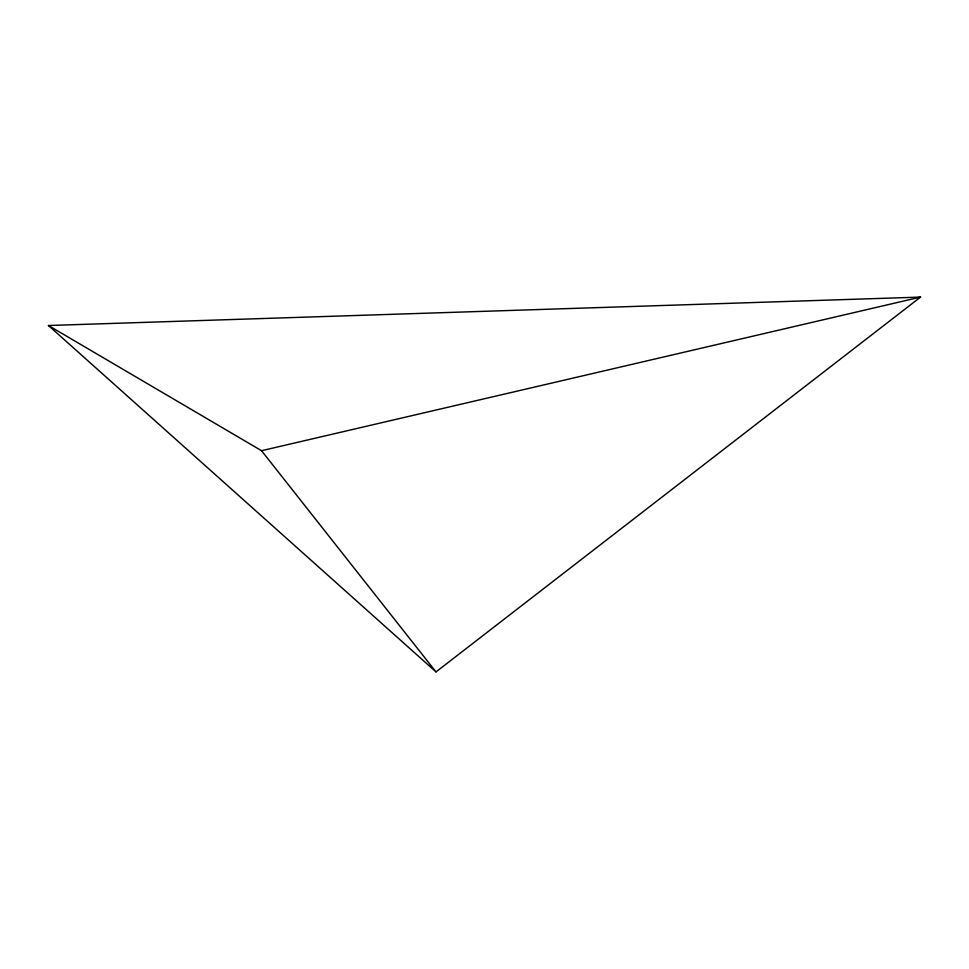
<?xml version="1.0" encoding="UTF-8"?>
<svg xmlns="http://www.w3.org/2000/svg" width="969" height="969" viewBox="0 0 969 969"><rect width="100%" height="100%" fill="white"/><g stroke="black" fill="none" stroke-linecap="round" stroke-linejoin="round"><path stroke-width="1.45" d="M436.002 671.905L920.55 297.095L48.45 325.511L436.002 671.905L261.545 450.706L48.45 325.511M261.545 450.706L920.55 297.095"/></g></svg>
